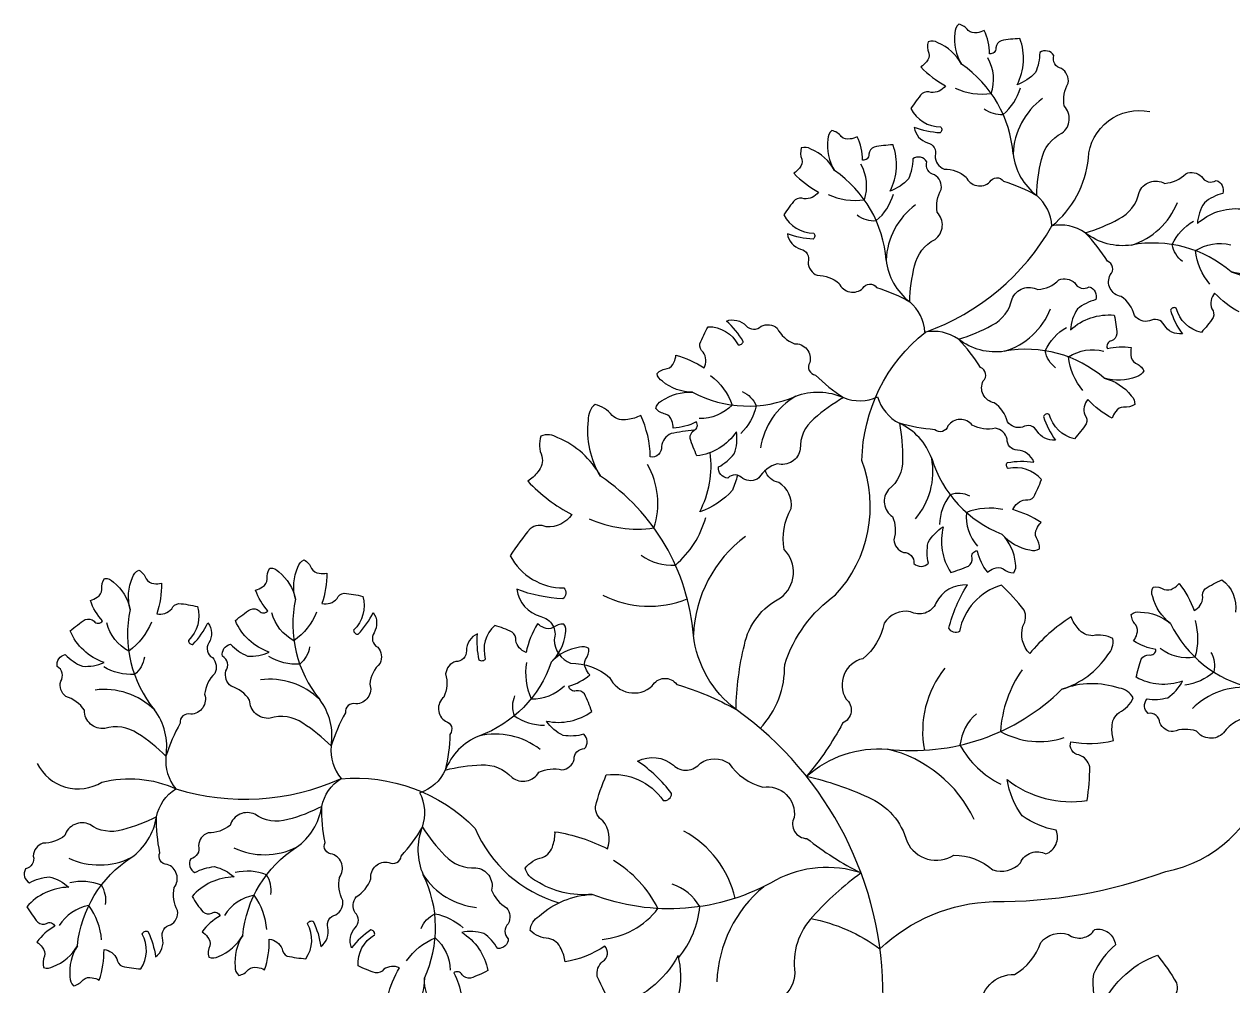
# Model space of a CAD drawing. Header units: millimetres. Extents: x 228.39 to 232.01, y 86.87 to 92.76.
# Drawn here: x 231.0483 to 231.4095, y 90.3743 to 90.6617 of the extents above; entities that cross this region are included whole.
import ezdxf

# ---------------------------------------------------------------- set-up
doc = ezdxf.new("R2010")
doc.units = ezdxf.units.MM
doc.layers.add('62', color=62, linetype='Continuous')
doc.layers.add('63', color=63, linetype='Continuous')

msp = doc.modelspace()

# ---------------------------------------------------------------- linework, layer by layer
at = {"layer": '62'}
for points in [[(231.3264993178286, 90.64260517095231, 0.1413864367129372), (231.3373294084131, 90.64101012404547, 0.210122964771746), (231.3363189549408, 90.6516483165458, 0.210122964771746)], [(231.3351773030429, 90.63648453930254, 0.1876286218963192), (231.3408785863851, 90.63477818924692, 0.1520058651265381), (231.3460040051901, 90.64272495622596)], [(231.2682783207944, 90.45126841896543, 0.1954096761169075), (231.2755747357551, 90.47035032648522, -0.1631901514612794), (231.2908011998456, 90.49114874027016, 0.2835782542006574), (231.298680017163, 90.53131055523119, -0.2251438523393833), (231.3176503081758, 90.5697288263162, 0.1802530025354734), (231.3554286028866, 90.60142611750308, 0.2002582601934849), (231.3663284625015, 90.62166665017166, -0.4574430062941838), (231.384661866971, 90.63559300547011)], [(231.2885586686664, 90.61083955121318, 0.1413864367129372), (231.2993887592509, 90.60924450430633, 0.210122964771746), (231.2983783057786, 90.61988269680667, 0.210122964771746)], [(231.2972366538807, 90.6047189195634, 0.1876286218963192), (231.3029379372229, 90.60301256950778, 0.1520058651265381), (231.3080633560279, 90.61095933648683)], [(231.4090379620713, 90.58768118966464, 0.2279428046577942), (231.3792538766, 90.59572647160805, -0.2043996860364329), (231.3654199821361, 90.59936489098939, 0.2049975904848279), (231.3554286028866, 90.60142611750308, 0.2049975904848279)], [(231.3944989087742, 90.5908091837521, -0.1876286218963192), (231.3913918952395, 90.59588488362056, -0.1520058651265381), (231.3977645023751, 90.60287136353834)], [(231.4026344511103, 90.58398404565311, -0.1413864367129372), (231.3983240261437, 90.59404661358136, -0.210122964771746), (231.4088670847702, 90.5957890459878, -0.210122964771746)], [(231.3710973129091, 90.5559155699255, 0.2279428046577942), (231.3413132274378, 90.56396085186891, -0.2043996860364329), (231.3274793329739, 90.56759927125026, 0.2049975904848279), (231.3174879537244, 90.56966049776395, 0.2049975904848279)], [(231.356558259612, 90.55904356401297, -0.1876286218963192), (231.3534512460772, 90.56411926388141, -0.1520058651265381), (231.3598238532128, 90.57110574379921)], [(231.3646938019481, 90.55221842591398, -0.1413864367129372), (231.3603833769815, 90.56228099384221, -0.210122964771746), (231.370926435608, 90.56402342624867, -0.210122964771746)], [(231.253448293637, 90.55676032779472, -0.1413864367129372), (231.2599045001475, 90.5479199412536, -0.210122964771746), (231.2500202506431, 90.54385868927581, -0.210122964771746)], [(231.2480364012476, 90.55172195035408, 0.2279428046577942), (231.2788659620911, 90.55055726709077, -0.2043996860364329), (231.2931633968937, 90.55011219440259, 0.2049975904848279), (231.3033625676236, 90.55034291169999, 0.2049975904848279)], [(231.262906644702, 90.55193237229524, -0.1876286218963192), (231.2670722871367, 90.54768223284275, -0.1520058651265381), (231.2624277941306, 90.53944513941956)], [(231.2610276191839, 90.45694619594977, -0.2043996860364353), (231.2483000262912, 90.4790929524711, 0.2279428046577944), (231.2205326450123, 90.52667559059188, 0.2279428046577944)], [(231.3309567009207, 90.52071569630586, 0.1876286218963192), (231.325018013065, 90.52110072723073, 0.1520058651265381), (231.3218042169351, 90.51220732868005)], [(231.3407857828397, 90.51669590678375, 0.1413864367129372), (231.3298737316685, 90.51582287989928, 0.210122964771746), (231.3332429526012, 90.50568184907394, 0.210122964771746)], [(231.2327095384625, 90.50307517321905, 0.1876286218963192), (231.2429083017954, 90.50008858047212, 0.152005865126538), (231.2519764752164, 90.51433329177667)], [(231.1356880715822, 90.48604870602986, -0.1413864367129372), (231.1289289306461, 90.47743772173598, -0.210122964771746), (231.1223402394807, 90.48585088431733, -0.210122964771746)], [(231.0863004491947, 90.4829810992807, -0.1413864367129372), (231.0795413082586, 90.47437011498684, -0.210122964771746), (231.0729526170931, 90.48278327756817, -0.210122964771746)], [(231.3982174642492, 90.48349167449453, -0.1413864367129372), (231.3981819273144, 90.47254481312564, -0.210122964771746), (231.3878128308641, 90.47512822070061, -0.210122964771746)], [(231.3908726789819, 90.48263847120946, 0.2279428046577942), (231.4150205536035, 90.46343694886951, -0.2043996860364329), (231.4262756189083, 90.45460868535872, 0.2049975904848279), (231.4346292521199, 90.44875265204139, 0.2049975904848279)], [(231.1336049626412, 90.47563572296485, -0.1876286218963192), (231.1306432352062, 90.4704738983978, -0.1520058651265381), (231.1214555135029, 90.47271148487621)], [(231.0842173402536, 90.4725681162157, -0.1876286218963192), (231.0812556128187, 90.46740629164864, -0.1520058651265381), (231.0720678911154, 90.46964387812706)], [(231.4029775373587, 90.47399897924159, -0.1876286218963192), (231.403815835557, 90.4681071613226, -0.1520058651265381), (231.3951944104655, 90.46422231219572)], [(231.2057736176759, 90.47105000219096, -0.2279428046577942), (231.1842092113409, 90.44898657797053, 0.2043996860364329), (231.1741431362771, 90.43882346503986, -0.2049975904848279), (231.1665851262115, 90.43197125387134, -0.2049975904848279)], [(231.1983797694764, 90.47098046607313, 0.1413864367129372), (231.1997803742827, 90.46012351701367, 0.210122964771746), (231.2097462872559, 90.46398003545713, 0.210122964771746)], [(231.3040484946181, 90.38539503645742, -0.1841083703680773), (231.3378798031094, 90.39949326358328, 0.09065442908466861), (231.3894430171434, 90.4085041482138, 0.2835782542006574), (231.4195821349115, 90.43619314825791, -0.2251438523393833), (231.4576242322414, 90.45590695877266, 0.1802530025354734), (231.506837533644, 90.45906429703452, -0.3316125768266109), (231.5250350166833, 90.46195278633986, 0.4605227219911265), (231.5443267404962, 90.46914267451743, 0.4605227219911265)], [(231.3465703876197, 90.46879331764937, 0.1413864367129372), (231.340092152367, 90.45034990423662, 0.210122964771746), (231.3590849820974, 90.44850448585454, 0.210122964771746)], [(231.1948408407606, 90.4609681964644, 0.1876286218963192), (231.1947439444791, 90.45501782896565, 0.1520058651265381), (231.2037825851932, 90.45223862091554)], [(231.2821016121982, 90.43694468559201, -0.2043996860364329), (231.3063151712371, 90.44507942614891, 0.2279428046577942), (231.3584211583998, 90.46297079321292, 0.2279428046577942)], [(231.3328902489156, 90.4556612723547, 0.1876286218963192), (231.3279605961271, 90.44624676051704, 0.1520058651265381), (231.3401491331203, 90.43455988175035)], [(231.0522240595894, 90.44077528721087, 0.442149186598303), (231.071515804986, 90.43521946094657, -0.1709273865300307), (231.0936545742028, 90.43319621380022, 0.1802530025354734), (231.142877385689, 90.43620165041393, -0.2251438523393833), (231.1830812279836, 90.42138657164189, 0.2256520569911392), (231.2081023480161, 90.39913934226624, 0.09065442908466861)], [(231.1136100382073, 90.38939555317798, -0.2279428046577942), (231.129680401381, 90.41573111347915, 0.2043996860364329), (231.1372123663414, 90.42789187971604, -0.2049975904848279), (231.1430421965904, 90.43626382054937, -0.2049975904848279)], [(231.0642224158198, 90.38632794642882, -0.2279428046577942), (231.0802927789935, 90.41266350673, 0.2043996860364329), (231.0878247439539, 90.42482427296689, -0.2049975904848279), (231.0936545742028, 90.43319621380022, -0.2049975904848279)], [(231.221001970293, 90.38820611383653, 0.2101229647717458), (231.2377032041462, 90.39743660342009, 0.1413864367129372), (231.224438267028, 90.41179517136938)], [(231.1220048773194, 90.40167134618979, 0.1876286218963192), (231.1207655745231, 90.40749203264747, 0.1520058651265381), (231.1113339704961, 90.40817457848843)], [(231.2984078461467, 90.40806568251487, 0.2043996860364367), (231.2729542595976, 90.40592433316446, -0.2279428046577933), (231.2180266691102, 90.4016705446329)], [(231.0726172549319, 90.39860373944063, 0.1876286218963192), (231.0713779521355, 90.40442442589831, 0.1520058651265381), (231.0619463481086, 90.40510697173927)], [(231.2438855259549, 90.38272270037928, 0.1487400713347152), (231.2502038210639, 90.39800755785838, 0.1876286218963192), (231.2419431029747, 90.40469299325235, 0.1876286218963192)], [(231.1208001731317, 90.3911205999132, 0.1413864367129372), (231.1170016950105, 90.40138737159012, 0.210122964771746), (231.1081537641556, 90.3953951870569, 0.210122964771746)], [(231.0714125507442, 90.38805299316404, 0.1413864367129372), (231.067614072623, 90.39831976484096, 0.210122964771746), (231.058766141768, 90.39232758030775, 0.210122964771746)], [(231.1669573022202, 90.39148582971097, -0.1876286218963192), (231.1710006594333, 90.39585246739992, -0.1520058651265381), (231.1794530715137, 90.39161244931398)], [(231.2834401856086, 90.39443705406688, -0.1106796973527163), (231.3040484946181, 90.38539503645742, -0.1841083703680773)], [(231.1625931973333, 90.38180470644407, -0.1413864367129372), (231.1711104528723, 90.388681580355, -0.210122964771746), (231.1756457508796, 90.37900567068826, -0.210122964771746)]]:
    msp.add_lwpolyline(points, format="xyb", dxfattribs=at)
for centre, radius, start, end in [((231.3083307289368, 90.6203683303846), 0.03559504258891227, 4.244680177902705, 55.60775094878054), ((231.3654613075218, 90.62204912529226), 0.02165418735251583, 126.3429614026644, 177.4754704673334), ((231.3619395980646, 90.62504774126197), 0.01822652723244424, 186.4415046598963, 232.6499608452778), ((231.2703900797746, 90.58860271064546), 0.03559504258891227, 4.244680177902705, 55.60775094878054), ((231.3424858825227, 90.60068055839601), 0.01296417636406003, 3.29685208695077, 49.63682703702965), ((231.3275206583596, 90.59028350555312), 0.02165418735251583, 126.3429614026644, 177.4754704673334), ((231.3728019261995, 90.61639713115066), 0.02165418735251583, 287.3347532780378, 338.4672623427084), ((231.3239989489024, 90.59328212152283), 0.01822652723244424, 186.4415046598963, 232.6499608452778), ((231.3045452333605, 90.56891493865687), 0.01296417636406003, 3.29685208695077, 49.63682703702965), ((231.3348612770372, 90.58463151141153), 0.02165418735251583, 287.3347532780378, 338.4672623427084), ((231.289786935877, 90.53185870667919), 0.02165418735251583, 120.2872463401992, 171.41975540487), ((231.315808864716, 90.55397052213738), 0.01296417636406003, 196.2493451491128, 242.5893200991914), ((231.3023118599922, 90.52586291617939), 0.01822652723244424, 19.39399772205832, 65.60245390743854), ((231.2139545329535, 90.51849192053736), 0.02370610377805731, 342.0327875484151, 29.49889450505963), ((231.2982076370286, 90.52799586932005), 0.02165418735251583, 319.2954544648263, 10.42796352949611), ((231.3535078608317, 90.54243932210336), 0.03559504258891227, 197.1971732400638, 248.5602440109438), ((231.2315633248445, 90.54608717562022), 0.03525592437372765, 245.8667065243235, 278.0567283438667), ((231.2869401147075, 90.47761897261887), 0.03866819170092113, 126.6829230409548, 177.8154321056262), ((231.1641734139939, 90.48242103895), 0.03559504258891227, 167.8840744680207, 219.247145238899), ((231.2351191579302, 90.51831073845098), 0.03055347511947142, 242.949985042445, 291.8166944333465), ((231.1147857916064, 90.47935343220085), 0.03559504258891227, 167.8840744680207, 219.247145238899), ((231.3473568640651, 90.45030909896145), 0.03055347511947142, 141.6344804195968, 190.5011898104985), ((231.1215699372162, 90.44432022731267), 0.02165418735251583, 46.01635494946892, 97.14886401413742), ((231.0721823148286, 90.44125262056353), 0.02165418735251583, 46.01635494946892, 97.14886401413742), ((231.4127421480469, 90.44190295950347), 0.02165418735251583, 83.96028596669156, 135.092795031362), ((231.0726734177808, 90.44585185453506), 0.01822652723244424, 350.8418645715245, 37.05032075690503), ((231.1220610401683, 90.44891946128422), 0.01822652723244424, 350.8418645715245, 37.05032075690503), ((231.2000005096497, 90.3715440613842), 0.1049658643867444, 359.5821735404677, 54.45095799120666), ((231.1891556487261, 90.42790491325702), 0.02165418735251583, 52.07207001193242, 103.2045790766025), ((231.1529449170994, 90.44463077909583), 0.01296417636406003, 173.8549983797717, 220.1949733298514), ((231.1035572947119, 90.44156317234669), 0.01296417636406003, 173.8549983797717, 220.1949733298514), ((231.2972882135671, 90.40747965108783), 0.03866819170092113, 25.36741841810714, 76.49992748277828), ((231.1550589722385, 90.4260368083717), 0.01296417636406003, 340.90250531761, 27.24248026768961), ((231.1841957690646, 90.4149348391805), 0.01822652723244424, 157.8893715093624, 204.0978276947425), ((231.2310036652878, 90.39362114108887), 0.03055347511947142, 12.87783339992797, 61.74454279083043), ((231.1201345107484, 90.43516767186607), 0.02165418735251583, 245.0245630740939, 296.1570721387649), ((231.0707468883608, 90.43210006511691), 0.02165418735251583, 245.0245630740939, 296.1570721387649), ((231.1356457453509, 90.39172486432642), 0.03559504258891227, 334.9315814058618, 26.29465217672758), ((231.1857052629638, 90.4193069740598), 0.02165418735251583, 213.0638618873061, 264.1963709519746), ((231.2939569107807, 90.37417582674954), 0.03866819170092113, 129.6239489019829, 178.011604792319)]:
    msp.add_arc(centre, radius, start, end, dxfattribs=at)
at = {"layer": '63'}
for points in [[(231.3220236122609, 90.62923662502027, -0.08047336285184804), (231.3143122010051, 90.63088168656999, 0.299054732626132), (231.3182876097826, 90.62629714276775, -0.4445358973400594), (231.3205181673238, 90.62238880360798, 0.3028472262875131), (231.3232580877599, 90.61845171248028, -0.1775881189196616), (231.3297638920191, 90.6160399028105, 0.5077713489282268), (231.3368882476355, 90.61456828440443, -0.5541101838924969), (231.3410015890736, 90.61479557145408, -0.05360560279891149), (231.3508818757711, 90.61055867391329, -0.05303807838268959), (231.3523448977869, 90.62132517131754, -0.2299676780149515), (231.3584400508973, 90.62915970668386, 0.453009155801419), (231.3591207433157, 90.63728541566259, -0.1775881189196565), (231.360302570219, 90.64412249106903, 0.3028472262875298), (231.3582740977687, 90.6484691162038, -0.4445358973400413), (231.3560146714075, 90.65236083747472, 0.4200628682774436), (231.351797579186, 90.65329840599887, -0.1027662192553072), (231.350506370949, 90.64726045683994, -0.1249756271620583), (231.3450068659641, 90.64364290724384, 0.2129696122085104), (231.3458876121326, 90.65743992601197, 0.03433418913963267), (231.3402915821063, 90.65678871988632, 0.263361124047625), (231.3386810194881, 90.65463098268509, -0.4961733732722903), (231.33678288728, 90.65290031311702, 0.105188829234163), (231.3352264658479, 90.65986770292545, -0.1018354407082667), (231.333054092247, 90.65919618460929, -0.2548810045278109), (231.3304333527367, 90.65989614295582, 0.1744881383592944), (231.3275911374884, 90.66173809780378, 0.2361518438993939), (231.3264343522417, 90.65912139387223, 0.172045804718615), (231.3284367801466, 90.64974100070334, 0.1720458047186181), (231.3213309052389, 90.6561836736977, 0.2361518438993874), (231.3184871795002, 90.65649754548005, 0.174488138359288), (231.3186525393953, 90.65311470033362, -0.2548810045278096), (231.3179416067329, 90.65049691653478, -0.1018354407082642), (231.316269892831, 90.64895564545525, 0.08115707204633878), (231.3236115933751, 90.64332364323592, -0.2683901017028241), (231.3193073810152, 90.6413176123155, 0.2633611240475965), (231.3166326396742, 90.64100858070579, 0.03433418913963283), (231.3132590314277, 90.63649655357021, 0.2816703646801006), (231.3221912278889, 90.6310667263159, -0.447648090788793)], [(231.2840829630987, 90.59747100528114, -0.08047336285184804), (231.2763715518429, 90.59911606683086, 0.299054732626132), (231.2803469606204, 90.59453152302862, -0.4445358973400594), (231.2825775181616, 90.59062318386884, 0.3028472262875131), (231.2853174385976, 90.58668609274115, -0.1775881189196616), (231.2918232428569, 90.58427428307135, 0.5077713489282268), (231.2989475984733, 90.58280266466528, -0.5541101838924969), (231.3030609399113, 90.58302995171495, -0.05360560279891149), (231.3129412266089, 90.57879305417414, -0.05303807838268959), (231.3144042486247, 90.5895595515784, -0.2299676780149515), (231.3204994017351, 90.59739408694473, 0.453009155801419), (231.3211800941535, 90.60551979592346, -0.1775881189196565), (231.3223619210568, 90.61235687132988, 0.3028472262875298), (231.3203334486065, 90.61670349646467, -0.4445358973400413), (231.3180740222453, 90.62059521773557, 0.4200628682774436), (231.3138569300238, 90.62153278625973, -0.1027662192553072), (231.3125657217868, 90.6154948371008, -0.1249756271620583), (231.3070662168018, 90.61187728750471, 0.2129696122085104), (231.3079469629704, 90.62567430627283, 0.03433418913963267), (231.3023509329441, 90.62502310014717, 0.263361124047625), (231.3007403703258, 90.62286536294594, -0.4961733732722903), (231.2988422381178, 90.62113469337788, 0.105188829234163), (231.2972858166856, 90.62810208318632, -0.1018354407082667), (231.2951134430848, 90.62743056487015, -0.2548810045278109), (231.2924927035745, 90.62813052321668, 0.1744881383592944), (231.2896504883262, 90.62997247806464, 0.2361518438993939), (231.2884937030795, 90.6273557741331, 0.172045804718615), (231.2904961309844, 90.61797538096421, 0.1720458047186181), (231.2833902560766, 90.62441805395856, 0.2361518438993874), (231.280546530338, 90.62473192574092, 0.174488138359288), (231.2807118902331, 90.62134908059448, -0.2548810045278096), (231.2800009575707, 90.61873129679564, -0.1018354407082642), (231.2783292436688, 90.61719002571611, 0.08115707204633878), (231.2856709442129, 90.61155802349677, -0.2683901017028241), (231.2813667318529, 90.60955199257637, 0.2633611240475965), (231.278691990512, 90.60924296096665, 0.03433418913963283), (231.2753183822655, 90.60473093383108, 0.2816703646801006), (231.2842505787267, 90.59930110657675, -0.447648090788793)], [(231.3529134607528, 90.54447416855854, 0.08047336285184804), (231.3564750473448, 90.5374394552021, -0.299054732626132), (231.3510266250885, 90.54011089895798, 0.4445358973400594), (231.3466779583212, 90.54126830955043, -0.3028472262875131), (231.3421712923269, 90.54291081134937, 0.1775881189196616), (231.3381766058575, 90.54858397580615, -0.5077713489282268), (231.3349327623931, 90.55509547204439, 0.5541101838924969), (231.3341010532349, 90.55913025792042, 0.05360560279891149), (231.3274793329739, 90.56759927125026, 0.05303807838268959), (231.3375141684022, 90.57176580190543, 0.2299676780149515), (231.3435303906997, 90.5796611109629, -0.453009155801419), (231.3512121482647, 90.5823962689634, 0.1775881189196565), (231.357519984379, 90.58528651436785, -0.3028472262875298), (231.3622407196517, 90.58443650905691, 0.4445358973400413), (231.366580700011, 90.58324694089431, -0.4200628682774436), (231.3685650862648, 90.57940960943377, 0.1027662192553072), (231.3630577875271, 90.57661788785553, 0.1249756271620583), (231.3609661948769, 90.57037637679286, -0.2129696122085104), (231.3740797114038, 90.57475463272408, -0.03433418913963267), (231.3748805873084, 90.56917805498693, -0.263361124047625), (231.3732062241346, 90.5670694417604, 0.4961733732722903), (231.3720182485058, 90.5647919789312, -0.105188829234163), (231.3791520159976, 90.5650682573982, 0.1018354407082667), (231.3790581053884, 90.56279640249352, 0.2548810045278109), (231.3804047184779, 90.56044165187932, -0.1744881383592944), (231.3829120016689, 90.55816469861243, -0.2361518438993939), (231.3806779258655, 90.55637746698875, -0.172045804718615), (231.3710973129091, 90.5559155699255, -0.1720458047186181), (231.3791423375454, 90.55069263280944, -0.2361518438993874), (231.3801726900732, 90.54802361328146, -0.174488138359288), (231.3768599615013, 90.54731876252521, 0.2548810045278096), (231.374510873639, 90.54596229524472, 0.1018354407082642), (231.3734481276067, 90.5439521423199, -0.08115707204633878), (231.3661265601306, 90.5496102926866, 0.2683901017028241), (231.3652874093121, 90.5449362976077, -0.2633611240475965), (231.3656723571742, 90.54227142295393, -0.03433418913963283), (231.3621725854529, 90.53785653684314, -0.2816703646801006), (231.3546399164253, 90.54510402295587, 0.447648090788793)], [(231.2631930770959, 90.5669480240998, 0.08047336285184804), (231.2581453283392, 90.5730054429848, -0.299054732626132), (231.2640539079139, 90.57162319690235, 0.4445358973400594), (231.2685513538549, 90.57146995872198, -0.3028472262875131), (231.273311508765, 90.57087938630791, 0.1775881189196616), (231.2784761559553, 90.5662459497494, -0.5077713489282268), (231.2830969706675, 90.5606272154544, 0.5541101838924969), (231.2848118873409, 90.55688151151618, 0.05360560279891149), (231.2931633968937, 90.55011219440259, 0.05303807838268959), (231.2843177843201, 90.54380243704023, 0.2299676780149515), (231.2802243161436, 90.53475951969385, -0.453009155801419), (231.2733510780356, 90.5303721416059, 0.1775881189196565), (231.2678515654302, 90.52614157709912, -0.3028472262875298), (231.2630604205676, 90.52591183496236, 0.4445358973400413), (231.2585642321231, 90.52609835950187, -0.4200628682774436), (231.2557702248237, 90.52939326841611, 0.1027662192553072), (231.26051165216, 90.53334838100255, 0.1249756271620583), (231.2611510353598, 90.53989990061893, -0.2129696122085104), (231.2493525316388, 90.53269374001513, -0.03433418913963267), (231.2473220817355, 90.53794891790585, -0.263361124047625), (231.2484812117747, 90.54037917701326, 0.4961733732722903), (231.2491284833234, 90.54286496915564, -0.105188829234163), (231.2422381515439, 90.54099673566199, 0.1018354407082667), (231.2418204521689, 90.54323183546795, 0.2548810045278109), (231.2399803009229, 90.54522483839307, -0.1744881383592944), (231.2370264491136, 90.54688186726077, -0.2361518438993939), (231.2388030860544, 90.54912437762928, -0.172045804718615), (231.2480364012476, 90.55172195035408, -0.1720458047186181), (231.2390253870288, 90.55500875978986, -0.2361518438993874), (231.2374230082884, 90.55737892306367, -0.174488138359288), (231.2404934612014, 90.5588083649437, 0.2548810045278096), (231.2424787367077, 90.56065685038652, 0.1018354407082642), (231.2430638806348, 90.5628540646444, -0.08115707204633878), (231.2514673951941, 90.55898095750268, 0.2683901017028241), (231.2512375512346, 90.56372411845798, -0.2633611240475965), (231.2502650846888, 90.56623490530562, -0.03433418913963283), (231.2526862429364, 90.5713219097496, -0.2816703646801006), (231.2616517264343, 90.56594722247661, 0.447648090788793)], [(231.3421511426638, 90.53072750516799, -0.08047336285184804), (231.3500350758439, 90.53085275959272, 0.299054732626132), (231.3451332226305, 90.5344295950512, -0.4445358973400594), (231.3420833916806, 90.53773852737288, 0.3028472262875131), (231.3385307133842, 90.54096130993865, -0.1775881189196616), (231.331649850754, 90.54185352314576, 0.5077713489282268), (231.3243769123953, 90.54169082307827, -0.5541101838924969), (231.3204191746127, 90.54054734206225, -0.05360560279891149), (231.3098406082277, 90.54246183918544, -0.05303807838268959), (231.3108280468237, 90.53164135561057, -0.2299676780149515), (231.3066440341282, 90.52263997384946, 0.453009155801419), (231.3078019824817, 90.51456844089803, -0.1775881189196565), (231.3081827087991, 90.50764042802176, 0.3028472262875298), (231.3111338352273, 90.50385906539061, -0.4445358973400413), (231.3142080756814, 90.50057279888247, 0.4200628682774436), (231.3185280187494, 90.50060431764007, -0.1027662192553072), (231.3184330093092, 90.50677805410702, -0.1249756271620583), (231.3229817375631, 90.51153623563278, 0.2129696122085104), (231.3252159071041, 90.49789285162574, 0.03433418913963267), (231.3305235897893, 90.49978180000669, 0.263361124047625), (231.3316095317996, 90.50224563273783, -0.4961733732722903), (231.3330714508035, 90.50435772077086, 0.105188829234163), (231.3361499632172, 90.49791646858391, -0.1018354407082667), (231.3381165473033, 90.49905782345552, -0.2548810045278109), (231.3408274961856, 90.49896309528978, 0.1744881383592944), (231.3440102562406, 90.49780506955085, 0.2361518438993939), (231.3445510924634, 90.50061448012113, 0.172045804718615), (231.3404970636597, 90.50930737054816, 0.1720458047186181), (231.3488662189936, 90.50462135598187, 0.2361518438993874), (231.351707941868, 90.5049528717088, 0.174488138359288), (231.3507885480331, 90.50821258030865, -0.2548810045278096), (231.3508946337892, 90.51092310850075, -0.1018354407082642), (231.3521783477778, 90.51279986695778, 0.08115707204633878), (231.3437610733374, 90.51664297857128, -0.2683901017028241), (231.3475061324473, 90.5195627279366, 0.2633611240475965), (231.3500435510389, 90.52046342137386, 0.03433418913963283), (231.3523199823957, 90.52561681654123, 0.2816703646801006), (231.3423979963395, 90.52890639863246, -0.447648090788793)], [(231.1481359893552, 90.479430601786, 0.08047336285184804), (231.152598191341, 90.48593143592461, -0.299054732626132), (231.1528694585141, 90.47986939576113, 0.4445358973400594), (231.1539411688306, 90.47549881926255, -0.3028472262875131), (231.1546631389098, 90.4707568144388, 0.1775881189196616), (231.151603286954, 90.46452948588224, -0.5077713489282268), (231.1474476053033, 90.45855852166356, 0.5541101838924969), (231.1443070583478, 90.4558924005093, 0.05360560279891149), (231.1400552306262, 90.44601852958539, 0.05303807838268959), (231.1315837948445, 90.45282240168677, 0.2299676780149515), (231.1217698010274, 90.45431114652814, -0.453009155801419), (231.1156834493904, 90.45973763824246, 0.1775881189196565), (231.1101204418729, 90.46388435529371, -0.3028472262875298), (231.1086004735711, 90.46843381096504, 0.4445358973400413), (231.1075611440717, 90.4728122006375, -0.4200628682774436), (231.1099752462718, 90.47639479915114, 0.1027662192553072), (231.1150676074463, 90.47290310809586, 0.1249756271620583), (231.1215471298866, 90.47406371530981, -0.2129696122085104), (231.1114123596697, 90.48346689952321, -0.03433418913963267), (231.1159203192917, 90.48684594103221, -0.263361124047625), (231.1185738032519, 90.48638903332858, 0.4961733732722903), (231.121141981304, 90.48643987155971, -0.105188829234163), (231.1174758088259, 90.49256573050178, 0.1018354407082667), (231.119513979497, 90.49357370085134, 0.2548810045278109), (231.1209335070482, 90.49588522822503, -0.1744881383592944), (231.1217277288509, 90.49917767365477, -0.2361518438993939), (231.12436789412, 90.49807548541139, -0.172045804718615), (231.1293712532964, 90.48989209427633, -0.1720458047186181), (231.1300921940252, 90.4994567028926, -0.2361518438993874), (231.1319392164629, 90.5016416055648, -0.174488138359288), (231.1341474992099, 90.49907363506473, 0.2548810045278096), (231.1364649538771, 90.49766380488589, 0.1018354407082642), (231.1387385179442, 90.49769621388289, -0.08115707204633878), (231.13728854715, 90.48855741743179, 0.2683901017028241), (231.1417917881093, 90.49006447581012, -0.2633611240475965), (231.1439449309317, 90.49168117546171, -0.03433418913963283), (231.1494977987241, 90.49072971303316, -0.2816703646801006), (231.1467548196264, 90.48064292844624, 0.447648090788793)], [(231.0987483669677, 90.47636299503685, 0.08047336285184804), (231.1032105689534, 90.48286382917546, -0.299054732626132), (231.1034818361266, 90.47680178901197, 0.4445358973400594), (231.1045535464431, 90.47243121251341, -0.3028472262875131), (231.1052755165222, 90.46768920768965, 0.1775881189196616), (231.1022156645664, 90.46146187913308, -0.5077713489282268), (231.0980599829158, 90.4554909149144, 0.5541101838924969), (231.0949194359602, 90.45282479376014, 0.05360560279891149), (231.0906676082386, 90.44295092283623, 0.05303807838268959), (231.082196172457, 90.44975479493762, 0.2299676780149515), (231.0723821786399, 90.45124353977899, -0.453009155801419), (231.0662958270028, 90.4566700314933, 0.1775881189196565), (231.0607328194853, 90.46081674854456, -0.3028472262875298), (231.0592128511835, 90.46536620421588, 0.4445358973400413), (231.0581735216841, 90.46974459388835, -0.4200628682774436), (231.0605876238842, 90.47332719240198, 0.1027662192553072), (231.0656799850588, 90.46983550134671, 0.1249756271620583), (231.0721595074991, 90.47099610856066, -0.2129696122085104), (231.0620247372821, 90.48039929277405, -0.03433418913963267), (231.0665326969041, 90.48377833428306, -0.263361124047625), (231.0691861808644, 90.48332142657942, 0.4961733732722903), (231.0717543589165, 90.48337226481055, -0.105188829234163), (231.0680881864383, 90.48949812375263, 0.1018354407082667), (231.0701263571095, 90.49050609410219, 0.2548810045278109), (231.0715458846607, 90.49281762147588, -0.1744881383592944), (231.0723401064633, 90.49611006690563, -0.2361518438993939), (231.0749802717325, 90.49500787866224, -0.172045804718615), (231.0799836309088, 90.48682448752717, -0.1720458047186181), (231.0807045716377, 90.49638909614345, -0.2361518438993874), (231.0825515940754, 90.49857399881564, -0.174488138359288), (231.0847598768223, 90.49600602831558, 0.2548810045278096), (231.0870773314896, 90.49459619813673, 0.1018354407082642), (231.0893508955567, 90.49462860713373, -0.08115707204633878), (231.0879009247625, 90.48548981068264, 0.2683901017028241), (231.0924041657218, 90.48699686906096, -0.2633611240475965), (231.0945573085442, 90.48861356871255, -0.03433418913963283), (231.1001101763366, 90.487662106284, -0.2816703646801006), (231.0973671972388, 90.47757532169709, 0.447648090788793)], [(231.3246563049285, 90.48118452368526, -0.08047336285184804), (231.3301619233126, 90.49414372920086, 0.299054732626132), (231.3207734166168, 90.48873329773689, -0.4445358973400594), (231.3131635492773, 90.48615178195993, 0.3028472262875131), (231.3053301040159, 90.48268710222106, -0.1775881189196616), (231.298890221873, 90.47210206783858, 0.5077713489282268), (231.2938882465573, 90.4601130332189, -0.5541101838924969), (231.2928882299596, 90.45282486250663, -0.05360560279891149), (231.2821016121982, 90.43694468559201, -0.05303807838268959), (231.300478429622, 90.43071951724392, -0.2299676780149515), (231.3121405265912, 90.417370801552, 0.453009155801419), (231.3261538853545, 90.41341491760494, -0.1775881189196565), (231.3377378270421, 90.40901863168705, 0.3028472262875298), (231.3460473267245, 90.4110968726222, -0.4445358973400413), (231.3536378769394, 90.41373464669653, 0.4200628682774436), (231.3567152181351, 90.4208086677986, -0.1027662192553072), (231.3465693731823, 90.425125016165, -0.1249756271620583), (231.3420973575091, 90.4359958307385, 0.2129696122085104), (231.3659847966962, 90.42976109866962, 0.03433418913963267), (231.3667457490986, 90.43979262293553, 0.263361124047625), (231.3635106882399, 90.44334961327482, -0.4961733732722903), (231.3611220672161, 90.44726553241924, 0.105188829234163), (231.3738654120584, 90.44762523083403, -0.1018354407082667), (231.3734267743209, 90.45166181667126, -0.2548810045278109), (231.3755448414489, 90.45601813331082, 0.1744881383592944), (231.3797401844309, 90.46037444986062, 0.2361518438993939), (231.3755462553265, 90.46329198580345, 0.172045804718615), (231.3584211583998, 90.46297079321292, 0.1720458047186181), (231.3721313626619, 90.47323736072705, 0.2361518438993874), (231.3736484116867, 90.47811584610328, 0.174488138359288), (231.3676618923282, 90.4789760685102, -0.2548810045278096), (231.3633144882723, 90.4811123692842, -0.1018354407082642), (231.3611809142854, 90.48456697350586, 0.08115707204633878), (231.3488116807194, 90.47361137809494, -0.2683901017028241), (231.3467583613465, 90.48183889630346, 0.2633611240475965), (231.34712597731, 90.48663291940905, 0.03433418913963283), (231.3403631301246, 90.49408103498295, 0.2816703646801006), (231.3278075794657, 90.48026848330038, -0.447648090788793)], [(231.1842985033873, 90.47166450261834, -0.08047336285184804), (231.1837914815965, 90.47953311240424, 0.299054732626132), (231.1804563015216, 90.47446374452538, -0.4445358973400594), (231.1772989941832, 90.47125720241534, 0.3028472262875131), (231.1742520944504, 90.46755257658243, -0.1775881189196616), (231.1736942522639, 90.4606365714467, 0.5077713489282268), (231.1742090778532, 90.45338005311524, -0.5541101838924969), (231.1755429376106, 90.44948235439206, -0.05360560279891149), (231.1741431362771, 90.43882346503986, -0.05303807838268959), (231.1849030828958, 90.44033391150906, -0.2299676780149515), (231.1940965793919, 90.43659085687118, 0.453009155801419), (231.2021025428249, 90.43813844792948, -0.1775881189196565), (231.2090039789662, 90.43885433488335, 0.3028472262875298), (231.2126379434328, 90.4419851738762, -0.4445358973400413), (231.2157714291194, 90.44521499885353, 0.4200628682774436), (231.2155306801763, 90.44952834343619, -0.1027662192553072), (231.209368794187, 90.44913437667175, -0.1249756271620583), (231.2043958487792, 90.45344726829235, 0.2129696122085104), (231.2179149874343, 90.4563397293077, 0.03433418913963267), (231.2157711413076, 90.46154967606924, 0.263361124047625), (231.2132575958068, 90.46251498990027, -0.4961733732722903), (231.2110771689312, 90.46387287858246, 0.105188829234163), (231.2173617293738, 90.46725980469044, -0.1018354407082667), (231.2161264489656, 90.46916879034347, -0.2548810045278109), (231.2160897418159, 90.47188114538163, 0.1744881383592944), (231.2170922283868, 90.4751162660679, 0.2361518438993939), (231.2142599168367, 90.47552037354801, 0.172045804718615), (231.2057736176759, 90.47105000219096, 0.1720458047186181), (231.2100487112168, 90.47963633253246, 0.2361518438993874), (231.2095799256194, 90.48245865987634, 0.174488138359288), (231.2063685813292, 90.48138243823125, -0.2548810045278096), (231.2036560963016, 90.48135709571713, -0.1018354407082642), (231.2017193553513, 90.48254838846124, 0.08115707204633878), (231.1982885061794, 90.47395482750912, -0.2683901017028241), (231.195190766032, 90.47755405104658, 0.2633611240475965), (231.1941682120874, 90.48004485919002, 0.03433418913963283), (231.188910591895, 90.4820689766238, 0.2816703646801006), (231.1861055138136, 90.47199928474218, -0.447648090788793)], [(231.1346764810415, 90.3936101861155, -0.08047336285184804), (231.1369342966952, 90.3860554287049, 0.299054732626132), (231.1390483535687, 90.39174337036764, -0.4445358973400594), (231.1414066029529, 90.39557601459512, 0.3028472262875131), (231.1435456118975, 90.39986932232677, -0.1775881189196616), (231.1425390858231, 90.40673439481029, 0.5077713489282268), (231.14041086099, 90.41369088550188, -0.5541101838924969), (231.1382372974485, 90.41719043671887, -0.05360560279891149), (231.1372123663414, 90.42789187971604, -0.05303807838268959), (231.1270647492474, 90.42400809714132, -0.2299676780149515), (231.1172661900118, 90.42559525584579, 0.453009155801419), (231.1098108101423, 90.42229256004148, -0.1775881189196565), (231.1032454335305, 90.42004797881354, 0.3028472262875298), (231.1004056866341, 90.4161822721371, -0.4445358973400413), (231.098075871483, 90.41233227690411, 0.4200628682774436), (231.0992773011914, 90.40818264219752, -0.1027662192553072), (231.1051941007629, 90.4099477290476, -0.1249756271620583), (231.111007220577, 90.40685922484866, 0.2129696122085104), (231.0984803846341, 90.40101013757278, 0.03433418913963267), (231.1017374567644, 90.39641327966648, 0.263361124047625), (231.1044034166494, 90.39603592086023, -0.4961733732722903), (231.1068327266312, 90.3952013095465, 0.105188829234163), (231.1014672250177, 90.39049191883723, -0.1018354407082667), (231.1030989611741, 90.38890838449079, -0.2548810045278109), (231.103742689957, 90.3862732695935, 0.1744881383592944), (231.1034908403063, 90.38289576209046, 0.2361518438993939), (231.1063416651188, 90.38313677964295, 0.172045804718615), (231.1136100382073, 90.38939555317798, 0.1720458047186181), (231.111368285576, 90.38006945867615, 0.2361518438993874), (231.1124577486409, 90.3774240169734, 0.174488138359288), (231.1153461566554, 90.37919265608895, -0.2548810045278096), (231.1179839455391, 90.37982533853145, -0.1018354407082642), (231.1201384285538, 90.37909846381734, 0.08115707204633878), (231.1215557968687, 90.3882423734264, -0.2683901017028241), (231.1253814599198, 90.38542906464255, 0.2633611240475965), (231.1269362936543, 90.38323083038867, 0.03433418913963283), (231.1325138321726, 90.38243667325683, 0.2816703646801006), (231.1329904868343, 90.39287889322996, -0.447648090788793)], [(231.0852888586539, 90.39054257936635, -0.08047336285184804), (231.0875466743077, 90.38298782195575, 0.299054732626132), (231.0896607311812, 90.38867576361848, -0.4445358973400594), (231.0920189805653, 90.39250840784597, 0.3028472262875131), (231.09415798951, 90.39680171557761, -0.1775881189196616), (231.0931514634355, 90.40366678806114, 0.5077713489282268), (231.0910232386025, 90.41062327875272, -0.5541101838924969), (231.088849675061, 90.41412282996971, -0.05360560279891149), (231.0878247439539, 90.42482427296689, -0.05303807838268959), (231.0776771268598, 90.42094049039217, -0.2299676780149515), (231.0678785676243, 90.42252764909665, 0.453009155801419), (231.0604231877547, 90.41922495329233, -0.1775881189196565), (231.053857811143, 90.41698037206439, 0.3028472262875298), (231.0510180642466, 90.41311466538795, -0.4445358973400413), (231.0486882490955, 90.40926467015495, 0.4200628682774436), (231.0498896788039, 90.40511503544836, -0.1027662192553072), (231.0558064783754, 90.40688012229845, -0.1249756271620583), (231.0616195981895, 90.4037916180995, 0.2129696122085104), (231.0490927622465, 90.39794253082363, 0.03433418913963267), (231.0523498343769, 90.39334567291732, 0.263361124047625), (231.0550157942619, 90.39296831411107, -0.4961733732722903), (231.0574451042437, 90.39213370279734, 0.105188829234163), (231.0520796026302, 90.38742431208807, -0.1018354407082667), (231.0537113387866, 90.38584077774163, -0.2548810045278109), (231.0543550675694, 90.38320566284435, 0.1744881383592944), (231.0541032179187, 90.37982815534131, 0.2361518438993939), (231.0569540427312, 90.3800691728938, 0.172045804718615), (231.0642224158198, 90.38632794642882, 0.1720458047186181), (231.0619806631885, 90.37700185192699, 0.2361518438993874), (231.0630701262534, 90.37435641022424, 0.174488138359288), (231.0659585342679, 90.37612504933979, -0.2548810045278096), (231.0685963231516, 90.37675773178229, -0.1018354407082642), (231.0707508061662, 90.37603085706819, 0.08115707204633878), (231.0721681744812, 90.38517476667724, -0.2683901017028241), (231.0759938375322, 90.3823614578934, 0.2633611240475965), (231.0775486712667, 90.38016322363951, 0.03433418913963283), (231.083126209785, 90.37936906650768, 0.2816703646801006), (231.0836028644468, 90.3898112864808, -0.447648090788793)]]:
    msp.add_lwpolyline(points, format="xyb", close=True, dxfattribs=at)
for points in [[(231.4113887767689, 90.57571776205904, -0.08115707204633878), (231.4040672092928, 90.58137591242574, 0.2683901017028241), (231.4032280584744, 90.57670191734684, -0.2633611240475965), (231.4036130063365, 90.57403704269306, -0.03433418913963283), (231.4001132346151, 90.56962215658227, -0.2816703646801006), (231.3925805655875, 90.576869642695, 0.447648090788793), (231.390854109915, 90.57623978829767, 0.08047336285184804), (231.394415696507, 90.56920507494124, -0.299054732626132), (231.3889672742507, 90.57187651869712, 0.4445358973400594), (231.3846186074835, 90.57303392928956, -0.3028472262875131), (231.3801119414892, 90.5746764310885, 0.1775881189196616), (231.3761172550198, 90.5803495955453, -0.5077713489282268), (231.3728734115553, 90.58686109178352, 0.5541101838924969), (231.3720417023971, 90.59089587765955, 0.05360560279891149), (231.3654199821361, 90.59936489098939, 0.05303807838268959), (231.3754548175644, 90.60353142164458, 0.2299676780149515), (231.3814710398619, 90.61142673070204, -0.453009155801419), (231.389152797427, 90.61416188870253, 0.1775881189196565), (231.3954606335412, 90.61705213410698, -0.3028472262875298), (231.4001813688139, 90.61620212879606, 0.4445358973400413), (231.4045213491732, 90.61501256063346, -0.4200628682774436), (231.406505735427, 90.6111752291729, 0.1027662192553072), (231.4009984366893, 90.60838350759467, 0.1249756271620583), (231.3989068440391, 90.602141996532, -0.2129696122085104), (231.412020360566, 90.60652025246321, -0.03433418913963267)], [(231.4186185750277, 90.58814308672788, -0.172045804718615), (231.4090379620713, 90.58768118966464, -0.1720458047186181), (231.4170829867076, 90.58245825254858, -0.2361518438993874)], [(231.2484733946693, 90.54037368467407, 0.02359304653415248), (231.2416268882941, 90.53938618806319, 0.2633611240475967), (231.238773796299, 90.5355160892142, -0.4961733732722993), (231.2354026712731, 90.5324055508041, 0.1051888292341508), (231.2325495740398, 90.54483060842556, -0.1018354407082692), (231.2286775187471, 90.54360847255082, -0.2548810045278139), (231.2239902928164, 90.54483060842556, 0.1744881383592873), (231.2188954815666, 90.54808964124949, 0.2361518438993992), (231.2168575549713, 90.54340478132605, 0.1720458047186156), (231.2205326450123, 90.52667559059188, 0.1720458047186174), (231.2077755434457, 90.53810487180503, 0.2361518438993921), (231.2026942255663, 90.538635216898, 0.1744881383592826)], [(231.2026942255663, 90.538635216898, 0.1744881383592826), (231.203025348439, 90.53259628038053, -0.2548810045278165), (231.2017835845998, 90.527914216136, -0.1018354407082663), (231.1988147641107, 90.52514428234804, 0.08115707204633889), (231.211984386104, 90.51516510069966, -0.268390101702822), (231.2043196825694, 90.51153736090119, 0.2633611240476109), (231.1995467171318, 90.51095718854307, 0.034334189139633), (231.1935703293972, 90.50286439438396, 0.2816703646800977), (231.2095779305544, 90.4932630850189, -0.4476480907887908), (231.209298012828, 90.48999332856586, -0.0804733628518486), (231.1955104479245, 90.49284918140143, 0.2990547326261485), (231.2026578422108, 90.48470476113239, -0.4445358973400563), (231.2066823209173, 90.4777493405288, 0.3028472262875256), (231.2116166648487, 90.47074797492463, -0.1775881189196615), (231.2232595220029, 90.46651017925004, 0.5077713489282397), (231.2359969540212, 90.46395782078189, -0.5541101838924329), (231.2433396690981, 90.46440726580148, -0.0536056027989116), (231.2610276191839, 90.45694619594977, -0.05303807838268965), (231.2635260373342, 90.47618724702122, -0.229967678014949), (231.2743270378124, 90.49024182296694, 0.4530091558014059), (231.2754564435836, 90.50475897434849, -0.1775881189196614), (231.2774943701788, 90.51698034456979, 0.3028472262875249), (231.2738261075456, 90.52472054609241, -0.2706667237805238), (231.269761012897, 90.5283651797395, 0.420062868277418)], [(231.2614544769272, 90.52691874594852, -0.04325406618879267), (231.2599682171746, 90.52247996174306, -0.1249756271620578), (231.2501861747558, 90.51596189609519, 0.1521879076464949), (231.2533319698199, 90.53370974817328, 0.03433418913963278)], [(231.415411302542, 90.45476530485612, 0.2299676780149515), (231.4067564464767, 90.44990482110094, -0.453009155801419), (231.3986199756126, 90.45044178520945, 0.1775881189196565), (231.391683141346, 90.45029130165469, -0.3028472262875298), (231.3876870598123, 90.4529444475082, 0.4445358973400413), (231.3841752029963, 90.45575822852958, -0.4200628682774436), (231.3838760908731, 90.46006791917742, 0.1027662192553072), (231.3900389984208, 90.4604455689034, 0.1249756271620583), (231.3944351872947, 90.46534503250112, -0.2129696122085104), (231.3806608528749, 90.46652873516348, -0.03433418913963267), (231.382138148807, 90.47196539021984, -0.263361124047625), (231.3845116683669, 90.47323666779616, 0.4961733732722903), (231.3865057066715, 90.47485590659038, -0.105188829234163), (231.37984778626, 90.47743254475124, 0.1018354407082667), (231.3808353229216, 90.47948069397737, 0.2548810045278109), (231.3805334454319, 90.48217644753602, -0.1744881383592944), (231.3791352870452, 90.48526127140545, -0.2361518438993939), (231.3818950798925, 90.4860154829223, -0.172045804718615), (231.3908726789819, 90.48263847120946, -0.1720458047186181), (231.3855600395099, 90.49062454379605, -0.2361518438993874), (231.3856731502514, 90.49348330183626, -0.174488138359288), (231.3889936499039, 90.49281601835989, 0.2548810045278096), (231.3916881149847, 90.49312918795586, 0.1018354407082642), (231.393461148866, 90.49455273801341, -0.08115707204633878), (231.3979370381961, 90.48645419304636, 0.2683901017028241), (231.400561676717, 90.49041167668219, -0.2633611240475965), (231.4012655803087, 90.49301057289223, -0.03433418913963283), (231.4062296880069, 90.49567464050264, -0.2816703646801006), (231.410268802832, 90.48603344197423, 0.447648090788793)], [(231.2439230755813, 90.37163483613308, 0.1249756271620594), (231.2437142704505, 90.38338770531854, -0.2129696122085123), (231.2242620064787, 90.36818602576466, -0.03433418913963757), (231.2195829004804, 90.37709200660416, -0.2633611240476315), (231.2211409067747, 90.38164067843454, 0.4961733732723008), (231.2217795387663, 90.38618293363653, -0.1051888292341653), (231.2099396903766, 90.38145639041474, 0.1018354407082685), (231.2087405508019, 90.38533562907281, 0.2548810045278082), (231.2050677389445, 90.38849381780727, -0.1744881383592801), (231.1994881956876, 90.39082771876153, -0.2361518438994192), (231.2021800902007, 90.39516992571656, -0.1720458047186142), (231.2180266691102, 90.4016705446329, -0.1720458047186181), (231.2013681773267, 90.4056538549307, -0.2361518438993757), (231.1980398372172, 90.40952983344265, -0.1744881383592802), (231.203193516676, 90.41269495344892, 0.2548810045278265), (231.2063362892232, 90.41638096535056, 0.1018354407082649), (231.2069238687816, 90.42039857391144, -0.08115707204633917), (231.2226248980515, 90.41525069185323, 0.2683901017028146), (231.2212448630201, 90.4236175120157, -0.263361124047613), (231.2190051031088, 90.42787207128468, -0.034334189139631), (231.2222572197046, 90.43739227429216, -0.2816703646801013), (231.239262943563, 90.4296959250029, 0.4476480907887236), (231.2417920026623, 90.43178722155484, 0.08047336285184782), (231.231596029277, 90.44149778117384, -0.2990547326261498), (231.242360662629, 90.44025701713475, 0.4445358973400735), (231.2503701356782, 90.44090712951412, -0.302847226287535), (231.2589352808296, 90.44083530409456, 0.1775881189196651), (231.2690467156209, 90.43367472301792, -0.5077713489282355), (231.2783954197321, 90.42465483168755, 0.5541101838924959), (231.2822053675176, 90.41836183848885, 0.05360560279891149), (231.2984078461467, 90.40806568251487, 0.05303807838268965), (231.2840099867041, 90.3950594615781, 0.2299676780149539), (231.2786022770151, 90.37817901750027, -0.4530091558014004), (231.2673091571601, 90.36898724478931, 0.1775881189196833)], [(231.1570096575353, 90.37113729131583, -0.08115707204633878), (231.1604711335783, 90.37971856158794, 0.2683901017028241), (231.1557446752624, 90.37925921870789, -0.2633611240475965), (231.1532839444383, 90.37816626601513, -0.03433418913963283), (231.148085626149, 90.38033815653637, -0.2816703646801006), (231.1530196964902, 90.38955347571166, 0.447648090788793), (231.151945403527, 90.39104453586484, 0.08047336285184804), (231.1461396197408, 90.38570927901196, -0.299054732626132), (231.1472340189497, 90.39167788079081, 0.4445358973400594), (231.1471692114233, 90.39617746987392, -0.3028472262875131), (231.1475284985178, 90.40096064489973, 0.1775881189196616), (231.1519063089374, 90.4063436822276, -0.5077713489282268), (231.1572946047422, 90.41123125544976, 0.5541101838924969), (231.1609528369974, 90.41312560862589, 0.05360560279891149), (231.1673096420697, 90.4217952334891, 0.05303807838268959), (231.1740404919251, 90.41326566374622, 0.2299676780149515), (231.1832710890751, 90.40961505939899, -0.453009155801419), (231.1879862705505, 90.40296242441504, 0.1775881189196565), (231.1924782763733, 90.39767430578635, -0.3028472262875298), (231.1929398419922, 90.39289991496415, 0.4445358973400413), (231.1929713413221, 90.38839996943953, -0.4200628682774436), (231.1898156482883, 90.38544962996434, 0.1027662192553072), (231.1856354942585, 90.38999389679675, 0.1249756271620583), (231.179060693106, 90.39031515987347, -0.2129696122085104), (231.1868299381171, 90.37887958937354, -0.03433418913963267), (231.1816792891424, 90.37659695129186, -0.263361124047625), (231.1791957324665, 90.37763699360576, 0.4961733732722903), (231.176681503461, 90.37816308821762, -0.105188829234163), (231.1788813258929, 90.37137134693239, 0.1018354407082667)], [(231.3402161225902, 90.3184591377149, -0.08379440785387525), (231.3398203335465, 90.32110742087772, 0.5541101838924969), (231.3352986478271, 90.3269101636587, 0.05360560279891149), (231.3180004675446, 90.33523507209567, 0.05303807838268959), (231.3307736249319, 90.34984009143653, 0.2299676780149515), (231.3341643112077, 90.36723825119334, -0.453009155801419), (231.3443015054698, 90.37769102757684, 0.1775881189196565), (231.3521162253316, 90.38730586966469, -0.3028472262875298), (231.360346879276, 90.38967719967239, 0.4445358973400413), (231.3682363522213, 90.39120380416446, -0.4200628682774436), (231.3744475387763, 90.38662854843751, 0.1027662192553072), (231.3678367068195, 90.37780438083568, 0.1249756271620583), (231.3694224245133, 90.36615710505683, -0.2129696122085104), (231.3869576274956, 90.38353520309028, -0.03433418913963267), (231.3926489195484, 90.37523943775936, -0.263361124047625), (231.3916351242023, 90.37053943584132, 0.4961733732722903), (231.3915336061366, 90.36595362869066, -0.105188829234163), (231.4027374294026, 90.3720361088543, 0.1018354407082667), (231.4043832433778, 90.36832427310293, 0.2548810045278109), (231.4084010957938, 90.36561861884091, -0.1744881383592944), (231.414215850625, 90.36395518177517, -0.2361518438993939)], [(231.1709296276919, 90.36754659405341, -0.172045804718615), (231.1678878232019, 90.37664323733331, -0.1720458047186181), (231.1650413851162, 90.36748358211376, -0.2361518438993874)]]:
    msp.add_lwpolyline(points, format="xyb", dxfattribs=at)

doc.saveas('drawing.dxf')
